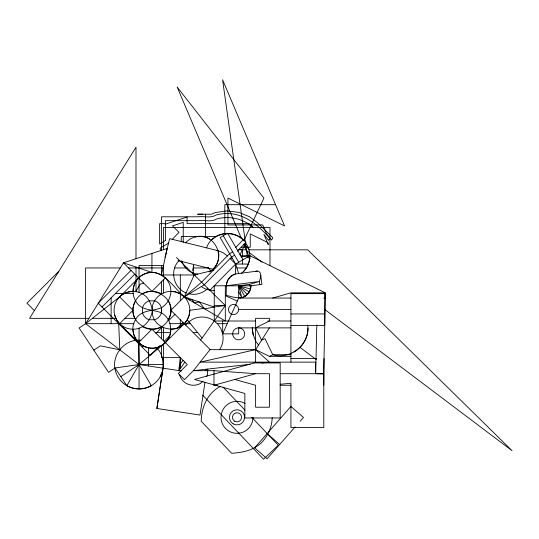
<?xml version="1.0" encoding="UTF-8"?>
<svg xmlns="http://www.w3.org/2000/svg" width="539" height="539" viewBox="0 0 539 539"><rect width="100%" height="100%" fill="white"/><g stroke="black" fill="none" stroke-linecap="round" stroke-linejoin="round"><path stroke-width="0.81" d="M180.329 300.836L180.329 274.957M243.055 259.71L227.559 233.198L220.148 237.531L235.644 264.043L235.509 273.967A12.256 12.256 0 0 0 226.427 285.805L226.137 296.093L237.322 301.092M290.932 362.134L290.932 293.64L325.462 293.64L323.676 373.891L315.659 373.702L316.811 324.95M163.499 344.023L163.499 364.532L139.055 364.532L115.07 368.002L108.575 372.314L79.118 327.988L85.607 323.676L123.438 262.843L151.944 272.417A18.932 18.932 0 0 1 170.876 291.35A18.932 18.932 0 0 1 189.816 310.289L189.169 315.187L187.276 319.755L184.271 323.676L165.332 342.609L161.41 345.62L161.41 357.606L180.329 357.606L178.827 370.583L184.864 362.134M255.89 271.198A9.028 4.689 -41.7 0 1 259.198 271.683L260.35 273.145C261.914 277.086 258.376 280.731 259.778 284.639M193.029 270.538L193.669 265.303A20.206 20.206 0 0 0 193.029 270.538L193.811 275.867M202.725 214.205L197.705 214.205L211.423 214.205L215.357 212.534L227 210.904L238.662 212.339L249.557 216.745L257.757 222.93L272.781 237.699L271.649 240.098L266.172 233.077L262.709 224.918L227.916 224.918L227.916 198.035L284.572 225.935L222.58 79.779L245.481 242.853C252.609 251.908 250.601 266.63 241.243 273.394M161.41 345.62C145.719 355.646 125.52 335.453 135.545 319.755C140.564 309.581 152.652 311.481 161.41 307.749C167.13 304.319 170.769 298.02 170.876 291.35L175.781 291.997L180.349 293.89L184.271 296.895L225.315 321.001L225.315 285.805M120.824 376.653L139.055 364.532L165.332 342.609C173.969 334.288 171.907 318.63 161.41 312.822L161.41 307.749A9.803 9.803 0 0 0 154.484 300.823L149.411 300.823A9.803 9.803 0 0 0 142.478 307.749L142.478 312.822A9.803 9.803 0 0 0 149.411 319.755L154.484 319.755A9.803 9.803 0 0 0 161.41 312.822L161.41 307.749M226.427 295.446C233.212 296.881 241.674 300.513 247.34 294.469C249.564 292.118 250.837 289.039 250.931 285.805L214.246 285.805L214.246 321.001L255.607 321.001M253.027 417.321L252.481 421.464A16.015 16.015 0 0 1 241.155 432.79L237.012 433.336A16.015 16.015 0 0 1 220.997 417.321L221.542 413.177A16.015 16.015 0 0 1 232.861 401.851L237.012 401.306A16.015 16.015 0 0 1 245.016 403.448M272.208 417.59C271.946 426.8 268.227 435.532 261.927 442.236C253.896 450.334 242.577 452.639 231.608 453.265L201.249 421.296C201.323 407.322 207.616 392.722 220.613 386.301M307.648 325.037C310.585 343.673 290.656 360.2 272.761 354.723L269.419 356.346L255.607 349.663L209.961 349.663M205.009 382.144L199.996 415.043L156.883 408.481L162.576 371.068L160.224 376.754M156.883 408.481L163.014 368.177L163.014 357.606M165.008 257.325L169.664 238.656L218.268 250.776L223.166 252.744L227.377 255.917L229.587 253.674L232.673 251.868M206.545 247.947C211.874 231.433 235.819 228.832 245.824 242.496L239.922 254.987M176.496 257.521L225.315 305.512L214.246 307.001L184.271 296.895C173.059 287.119 160.521 264.811 142.478 274.957C133.672 279.963 130.425 292.077 135.545 300.823C123.04 321.985 156.27 341.167 168.343 319.755C180.855 298.593 147.619 279.404 135.545 300.823A18.932 18.932 0 0 0 135.545 319.755M206.578 376.653L207.461 374.544L207.771 369.067M219.609 349.663A21.034 21.034 0 0 0 222.681 333.857L238.676 298.06L238.676 285.805L249.645 284.363L259.36 281.473L226.427 285.805C226.454 280.388 230.281 275.402 235.509 273.967L257.399 271.09M120.258 267.95L85.607 267.95L85.607 323.676L139.055 364.532L151.277 385.702C143.751 389.879 134.359 389.879 126.833 385.702L139.055 364.532L138.557 342.609L119.624 323.676L116.613 319.755L114.719 315.187M135.545 291.687L140.214 284.181L143.643 283.049M315.659 373.702L315.659 362.134L200.137 362.134L255.607 349.663L269.419 327.88M200.643 340.048L225.315 305.512L214.246 305.512M183.166 360.301L180.828 363.306L179.103 368.177L180.329 368.177L180.329 357.606M209.065 271.993C228.179 261.887 216.099 231.278 195.239 236.958M185.692 325.098L188.131 322.295L192.679 319.223A21.034 21.034 0 0 1 213.68 320.51L217.823 324.114L220.896 328.662L222.681 333.857L238.676 333.857L238.676 327.88M295.163 426.901L267.108 458.763L254.63 447.835L290.932 406.426L303.47 417.462L300.149 421.242M172.136 239.471L179.029 232.336L172.48 225.902L183.233 222.358L183.233 242.267M179.393 260.364C169.185 269.682 173.322 288.298 186.218 292.947M207.731 288.23L206.039 289.982A20.044 20.044 0 0 1 191.291 294.213L189.452 293.755M201.566 282.166L227.377 255.917M235.482 247.671L243.15 239.875L243.803 240.711L263.921 198.136L177.156 87.022L241.445 238.588M231.73 256.833L204.241 284.794L184.271 296.895L170.876 310.289L210.095 349.501L193.407 370.684L184.446 379.645L178.301 373.5L187.262 364.539L151.944 329.221L138.557 342.609M237.254 251.214L245.824 242.496M209.833 290.299L235.644 264.043L249.874 255.729L325.226 292.832L325.226 298.06L324.721 298.06M58.845 271.292L26.95 303.188L34.388 310.626M130.997 270.403L98.213 303.188L150.233 355.208L159.78 345.661M101.992 306.967L134.777 274.183M138.557 277.962L119.624 296.895L85.607 323.676L133.921 323.676M119.624 323.676L133.012 310.289L119.624 296.895C125.574 291.013 135.208 289.746 142.478 293.89C150.098 298.128 152.396 307.062 152.591 315.187C155.805 328.81 174.67 333.87 184.271 323.676M165.332 277.962L151.944 291.35L123.438 262.843L167.231 248.412L161.41 274.957L195.832 274.957M142.161 347.136L143.327 345.971M156.014 333.291L162.259 327.038M168.694 320.604L174.946 314.352M164.085 341.355L169.468 335.972M177.627 327.813L183.017 322.423M203.001 381.086L200.609 383.357A14.58 14.58 0 0 1 180.733 377.886L179.386 374.592M201.599 282.2L184.271 296.895L194.229 274.957L213.235 270.342M151.944 253.445L151.944 272.417A18.932 18.932 0 0 0 133.012 291.35A18.932 18.932 0 0 0 114.073 310.289A18.932 18.932 0 0 0 133.012 329.221C145.678 329.316 153.292 317.121 152.591 305.384C154.801 297.312 162.508 291.397 170.876 291.35M93.847 350.155L100.342 345.836L119.806 349.818L118.701 323.676M168.694 243.035L160.198 248.142L160.481 250.635M231.541 257.022L234.633 255.216M186.245 298.06L186.824 297.757L189.384 299.9L191.763 299.421L194.505 302.911L199.262 301.948L204.739 308.921L214.246 307.001M272.761 298.06L290.932 292.832L325.226 292.832M250.204 364.297L193.407 370.684L213.963 370.684L213.963 385.264L255.607 373.702L269.419 373.702L269.419 407.208L255.607 407.208L255.607 385.264L234.782 379.483M232.45 258.201L230.052 258.545L235.644 264.043L238.676 273.549M241.081 256.975L249.874 255.729A22.497 22.497 0 0 1 243.419 271.69M214.246 290.427C209.745 290.622 204.948 289.403 201.404 286.512M203.857 308.402L189.816 310.289A18.932 18.932 0 0 1 170.876 329.221A18.932 18.932 0 0 1 151.944 348.154A18.932 18.932 0 0 1 133.012 329.221M261.9 362.983L269.419 362.134L255.607 349.663M280.179 384.267L290.932 383.269L290.932 427.589L323.798 427.589L323.798 373.702L280.347 373.702M275.557 204.679L224.83 204.679L224.83 233.751M215.964 236.527L181.245 236.527L181.245 241.546M241.162 247.239L250.244 247.239L250.244 233.906L267.971 242.638L268.24 244.598L263.921 234.404L268.624 240.434L269.655 238.258C256.065 222.223 238.144 208.862 216.058 215.054C210.52 218.524 203.904 215.944 197.853 216.793L161.518 216.793L161.518 250.291M239.08 249.362L242.584 249.362L242.584 256.759M238.615 249.826L245.636 249.826L262.089 262.237M240.327 255.729L249.874 255.729M235.644 264.043L248.156 264.043M128.545 267.95L163.499 267.95M174.663 267.95L187.107 267.95M193.346 267.95L208.472 267.95M236.891 267.95L246.242 267.95M115.494 293.465L123.054 293.465M124.556 293.465L133.288 293.465M238.676 298.06L290.932 298.06M238.676 309.527L290.932 309.527M290.932 313.947L324.721 313.947M88.928 318.34L29.591 318.34L135.996 147.208L135.996 258.7M92.385 318.34L116.026 318.34M124.954 318.34L134.959 318.34M267.795 321.001L290.932 321.001M169.967 323.676L190.449 323.676M217.325 323.676L227.236 323.676M290.932 325.415L324.721 325.415L324.721 293.64M239.195 327.88L290.932 327.88M155.326 332.603L170.432 332.603M193.191 332.603L197.665 332.603M290.932 354.723L272.761 354.723L264.939 338.6L261.597 340.217L255.607 327.88L269.419 321.001L269.419 318.327L255.607 318.327L255.607 362.134M269.419 356.346L290.932 356.346M290.932 358.556L316.521 358.556M161.053 374.746L162.017 374.746M213.963 385.264L217.237 385.264M280.179 385.264L290.932 385.264M323.798 385.264L324.04 358.556M323.858 298.208L325.462 298.249M213.963 370.684L255.607 373.702M216.772 250.595L218.268 250.776A18.993 18.993 0 0 1 213.046 269.035M140.841 340.325C124.772 338.371 110.899 355.43 115.447 370.859A24.444 24.444 0 0 0 162.663 370.859C164.752 362.504 162.32 353.436 156.337 347.251M197.725 274.108C190.307 273.516 183.759 267.87 181.724 260.768M139.055 364.532L181.306 370.967M177.964 260.553L212.784 269.231L213.134 270.443M250.514 288.978L238.676 285.805L238.885 287.388M161.41 312.822C152.652 309.09 140.564 310.99 135.545 300.823M249.874 258.612L247.462 257.137M249.287 291.929L238.676 285.805L241.849 297.643L238.676 291.929M324.721 309.453L512.05 450.692L307.749 249.826L249.584 249.826L243.803 244.147M300.001 347.359L316.137 359.526M267.108 433.477L279.647 444.52M247.34 294.469L238.676 285.805L244.807 296.416M222.971 386.989L245.023 410.213M251.753 417.301L278.272 445.227L263.537 459.221L202.711 395.161M187.276 319.755L202.071 338.047M207.993 267.331L210.803 270.935M258.538 345.041L255.951 341.618L253.222 334.881L252.326 327.665A27.846 27.846 0 0 0 253.222 334.881M115.07 368.002L126.833 385.702M223.24 235.725L238.737 262.237M246.532 250.507L243.924 244.43M246.545 250.608L249.874 258.464M247.313 256.092L245.481 242.853M260.768 275.375L261.954 284.356L249.853 285.946L249.645 284.363M180.329 319.735L180.349 326.688M269.978 265.626L269.978 227.505L163.499 227.505L163.499 249.638M242.584 259.987L242.584 264.043M222.681 321.001L222.681 333.857M206.134 369.249L206.134 370.684M205.554 214.205L205.554 237.335M163.499 276.554L163.499 265.444L139.055 265.444L139.055 292.468M163.499 279.802L163.499 293.027M163.499 327.55L163.499 340.776M161.518 265.444L161.518 275.031M161.41 281.884L161.41 293.89A18.932 18.932 0 0 0 142.478 293.89M161.41 338.687L161.41 326.688A18.932 18.932 0 0 1 142.478 326.688M148.569 347.709L148.569 365.981M139.055 328.103L139.055 388.976M135.996 267.061L135.996 291.747M111.122 297.831L111.122 323.676M168.343 300.823A18.932 18.932 0 0 1 168.343 319.755M250.931 285.805A12.256 12.256 0 0 1 240.279 297.952M185.504 242.927A18.993 18.993 0 0 1 209.617 239.094M211.335 240.145A22.497 22.497 0 0 1 243.15 239.875M308.025 328.096A27.846 27.846 0 0 1 293.917 352.108M165.379 240.515L159.632 243.972L159.632 223.638L164.665 223.638L165.251 224.211L187.094 217.015L187.094 223.638L249.274 223.638L253.532 227.829C243.891 218.794 229.836 215.573 217.096 218.814C211.322 222.425 204.402 219.865 198.076 220.66L165.379 220.66L165.379 240.515M254.145 362.942L194.566 379.483L244.847 393.436L244.847 417.968L280.179 417.968L280.179 362.942L254.145 362.942M239.067 327.853L237.497 327.961A6.017 6.017 0 0 0 232.68 333.466L232.781 335.036A6.017 6.017 0 0 0 242.651 338.377A6.017 6.017 0 0 0 240.61 328.157L239.067 327.853M236.116 305.094L234.883 304.582A5.127 5.127 0 0 0 230.988 313.967L232.228 314.48A5.127 5.127 0 0 0 236.116 305.094M233.225 423.883A7.573 7.573 0 0 0 244.585 417.321A7.573 7.573 0 0 0 233.225 410.765A7.573 7.573 0 0 0 233.225 423.883M234.734 421.269A4.555 4.555 0 0 0 241.566 417.321A4.555 4.555 0 0 0 234.734 413.379A4.555 4.555 0 0 0 234.734 421.269"/></g></svg>
